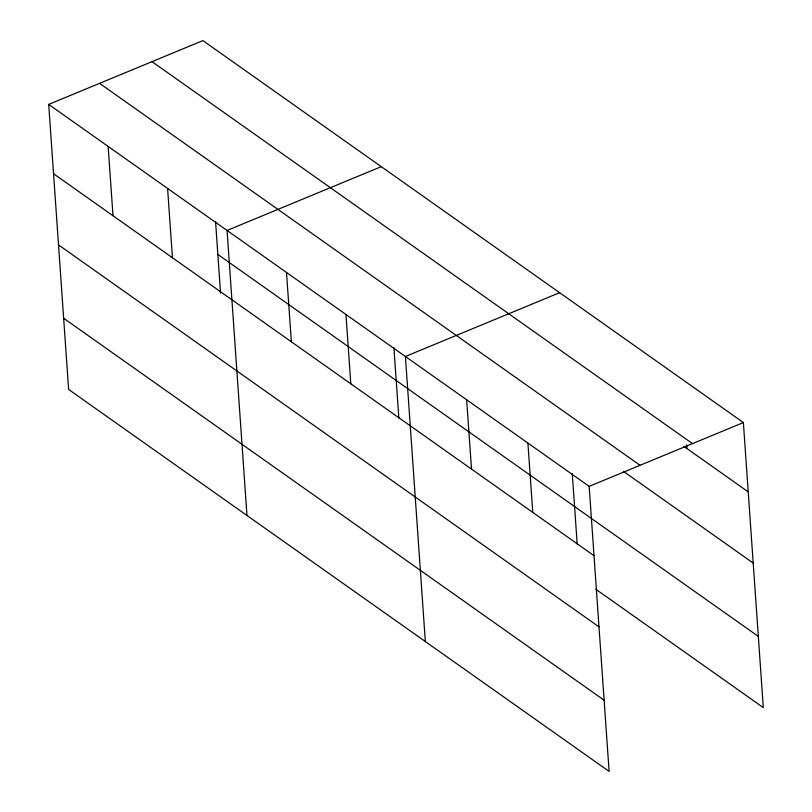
<?xml version="1.0" encoding="UTF-8"?>
<svg xmlns="http://www.w3.org/2000/svg" width="812" height="812" viewBox="0 0 812 812"><rect width="100%" height="100%" fill="white"/><g stroke="black" fill="none" stroke-linecap="round" stroke-linejoin="round"><path stroke-width="1.22" d="M48.7 104.403L589.167 486.358L609.101 771.4L68.624 389.445L48.7 104.403L202.898 40.6L743.376 422.555L763.3 707.597L595.876 589.279M381.254 166.643L227.055 230.446L246.98 515.488M559.61 292.696L405.411 356.488L425.336 641.531M589.167 486.358L743.376 422.555M152.017 61.651L692.484 443.606M683.907 446.417L748.217 491.869M99.582 83.352L640.059 465.306M623.545 471.437L753.201 563.061M217.849 254.45L758.327 636.405M53.541 173.717L594.019 555.672M58.525 244.909L598.992 626.864M63.651 318.253L604.118 700.208M686.698 444.803L686.962 448.579M572.267 473.66L577.19 544.01M527.912 443.068L532.763 512.382M466.656 399.778L471.508 469.092M393.911 347.617L398.834 417.967M345.953 314.477L350.804 383.792M286.504 272.467L291.356 341.781M215.556 221.575L220.559 293.173M167.597 188.435L172.448 257.749M108.148 146.414L113 215.728"/></g></svg>
